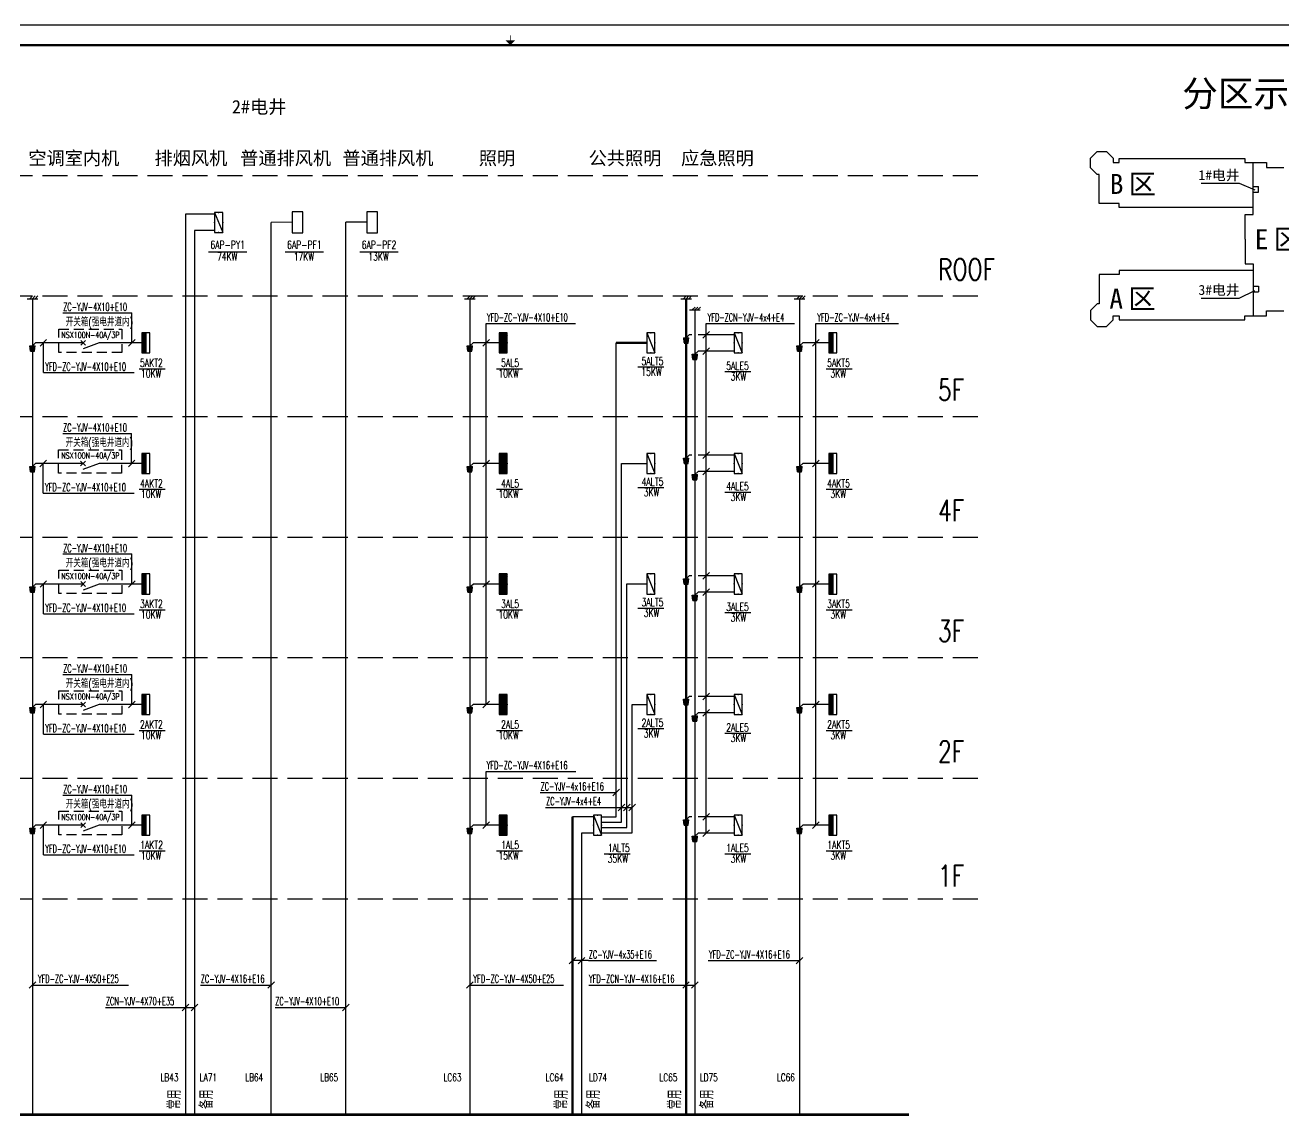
# Model space of a CAD drawing. Extents: x -336391 to 664021, y -458009 to -178412.
# Drawn here: x -171877 to -108973, y -428483 to -373909 of the extents above; entities that cross this region are included whole.
import ezdxf
from ezdxf.enums import TextEntityAlignment as Align

# ---------------------------------------------------------------- set-up
doc = ezdxf.new("R2010")
doc.units = 0
doc.header["$LTSCALE"] = 1000
doc.header["$MEASUREMENT"] = 0
doc.linetypes.add('DASH', pattern=[0.35, 0.25, -0.1])
doc.linetypes.add('DASHED2', pattern=[0.375, 0.25, -0.125])
doc.layers.get('0').update_dxf_attribs({"linetype": 'CONTINUOUS'})
for name, color, linetype in [('A-墙线', 7, 'CONTINUOUS'), ('AXIS', 3, 'CONTINUOUS'), ('EQUIP', 3, 'CONTINUOUS'), ('SIG_TEXT', 7, 'CONTINUOUS'), ('STAIR', 4, 'CONTINUOUS'), ('WALL', 7, 'CONTINUOUS'), ('WIRE-照明', 6, 'CONTINUOUS'), ('图框', 7, 'CONTINUOUS'), ('房间名称', 7, 'CONTINUOUS'), ('电气-文字', 4, 'CONTINUOUS')]:
    doc.layers.add(name, color=color, linetype=linetype)
doc.layers.add('WIRE', color=6, linetype='CONTINUOUS', lineweight=50)
doc.styles.add('_TCH_LABEL', font='COMPLEX', dxfattribs={"bigfont": 'GBCBIG'})
doc.styles.add('HT', font='simhei.ttf')
doc.styles.add('HZ', font='tjromans.shx', dxfattribs={"width": 0.75, "bigfont": 'tjhztxt.shx'})
doc.styles.add('HZTXT', font='tj-romans1.shx', dxfattribs={"width": 0.6, "bigfont": 'hztxt.shx'})
doc.styles.get("Standard").update_dxf_attribs({"font": 'simplex.shx', "bigfont": 'hztxt.shx'})
doc.styles.add('STYLE2', font='')
doc.styles.get('STYLE2').set_extended_font_data('SimSun')

# ---------------------------------------------------------------- blocks, each defined once
blk = doc.blocks.new('$equip$00001416')
for p, q in [((0.75, 0.6), (-0.75, 0.6)), ((-0.75, 0), (0.75, 0.6)), ((-0.75, 0.6), (-0.75, 0)), ((-0.75, 0), (0.75, 0)), ((0.75, 0), (0.75, 0.6))]:
    blk.add_line(p, q)
for p in [(-0.75, 0.3), (0, 0.6), (0, 0), (0.75, 0.3)]:
    blk.add_point(p)
at = {"style": '_TCH_LABEL', "flags": 9}
blk.add_attdef('A', (0, 0), '', height=0.00002, dxfattribs=at)
blk = doc.blocks.new('*X4')
at = {"color": 0}
for p, q in [((-250, 33), (-83, 200)), ((-250, 68), (-118, 200)), ((-250, 104), (-154, 200)), ((-250, 139), (-189, 200)), ((-250, 174), (-224, 200)), ((-247, 0), (-47, 200)), ((-212, 0), (-12, 200)), ((-177, 0), (23, 200)), ((-141, 0), (59, 200)), ((-106, 0), (94, 200)), ((-71, 0), (129, 200)), ((-35, 0), (165, 200)), ((0, 0), (200, 200)), ((35, 0), (235, 200)), ((71, 0), (250, 179)), ((106, 0), (250, 144)), ((141, 0), (250, 109)), ((177, 0), (250, 73)), ((212, 0), (250, 38)), ((247, 0), (250, 3))]:
    blk.add_line(p, q, dxfattribs=at)
blk = doc.blocks.new('$equip$00001421')
for p, q in [((0.75, 0.6), (-0.75, 0.6)), ((-0.75, 0.6), (-0.75, 0)), ((-0.75, 0), (0.75, 0)), ((0.75, 0), (0.75, 0.6))]:
    blk.add_line(p, q)
at = {"const_width": 0.6}
blk.add_lwpolyline([(-0.75, 0.3), (0.75, 0.3)], dxfattribs=at)
for p in [(-0.75, 0.3), (0, 0.6), (0, 0), (0.75, 0.3)]:
    blk.add_point(p)
at = {"xscale": 0.00300000000061118, "yscale": 0.00300000000061118, "zscale": 0.003}
blk.add_blockref('*X4', (0, 0), dxfattribs=at)
at = {"style": '_TCH_LABEL', "flags": 9}
blk.add_attdef('A', (0, 0), '', height=0.00002, dxfattribs=at)
blk = doc.blocks.new('_LINKPT1')
at = {"color": 0}
blk.add_line((0, 0), (0, 0), dxfattribs=at)
blk = doc.blocks.new('1J1E78OP')
for p, q in [((0.775, 0.405), (-0.785, 0.405)), ((-0.785, 0.405), (-0.785, -0.395)), ((0.775, -0.395), (0.775, 0.405)), ((-0.785, -0.395), (0.775, -0.395))]:
    blk.add_line(p, q)
at = {"const_width": 0.04}
blk.add_lwpolyline([(-0.785, 0.405), (-0.785, -0.395), (0.775, -0.395), (0.775, 0.405)], close=True, dxfattribs=at)
at = {"xscale": 0.002, "yscale": 0.002, "zscale": 0.002}
for p in [(-0.785, 0.005), (-0.005, 0.405), (0.775, 0.005), (-0.005, -0.395)]:
    blk.add_blockref('_LINKPT1', p, dxfattribs=at)
at = {"flags": 9}
blk.add_attdef('A', (0, 0), '', height=0.00002, dxfattribs=at)
blk = doc.blocks.new('*X87')
at = {"color": 0}
for p, q in [((-250, 33), (-183, 100)), ((-250, 68), (-218, 100)), ((-247, 0), (-147, 100)), ((-212, 0), (-112, 100)), ((-177, 0), (-77, 100)), ((-141, 0), (-41, 100)), ((-106, 0), (-6, 100)), ((-71, 0), (29, 100)), ((-35, 0), (65, 100)), ((0, 0), (100, 100)), ((35, 0), (135, 100)), ((71, 0), (171, 100)), ((106, 0), (206, 100)), ((141, 0), (241, 100)), ((177, 0), (250, 73)), ((212, 0), (250, 38)), ((247, 0), (250, 3))]:
    blk.add_line(p, q, dxfattribs=at)
blk = doc.blocks.new('_Z1')
at = {"color": 0}
for p, q in [((-0.75, 0.6), (-0.75, 0)), ((0.75, 0.6), (-0.75, 0.6)), ((-0.75, 0.3), (0.75, 0.3)), ((-0.75, 0), (0.75, 0)), ((0.75, 0), (0.75, 0.6))]:
    blk.add_line(p, q, dxfattribs=at)
at = {"color": 0, "const_width": 0.3}
blk.add_lwpolyline([(-0.75, 0.15), (0.75, 0.15)], dxfattribs=at)
at = {"color": 0, "xscale": 0.003, "yscale": 0.003, "zscale": 0.003}
blk.add_blockref('*X87', (0, 0), dxfattribs=at)
at = {"color": 0}
for p in [(-0.75, 0.3), (0, 0.6), (0, 0), (0.75, 0.3)]:
    blk.add_blockref('_LINKPT1', p, dxfattribs=at)
at = {"color": 0, "width": 0.8, "flags": 9}
blk.add_attdef('A', (0, 0), '', height=0.00003, dxfattribs=at)
blk.add_attdef('A', (0, 0), '', height=0.00003, dxfattribs=at)
blk = doc.blocks.new('tk2')
at = {"layer": '图框'}
blk.add_line((118900, 84100), (0, 84100), dxfattribs=at)
at = {"layer": '图框', "const_width": 120}
blk.add_lwpolyline([(117900, 1000), (117900, 83100), (2500, 83100), (2500, 1000)], close=True, dxfattribs=at)
at = {"layer": '图框', "const_width": 30}
blk.add_lwpolyline([(60200, 83350), (60200, 83600)], dxfattribs=at)
at = {"layer": '图框'}
blk.add_solid([(59950, 83350), (60450, 83350), (60200, 83100)], dxfattribs=at)

msp = doc.modelspace()

# ---------------------------------------------------------------- hatches: boundary and pattern name
at = {"layer": 'WIRE-照明'}
h = msp.add_hatch(dxfattribs=at)
h.set_pattern_fill('ANSI31', color=3, scale=133.333333, style=0)
h.set_pattern_definition([(45, (-140790.096, -382173.424), (-9.4280904, 9.4280904), [])])
h.paths.add_polyline_path([(-171651.1, -389926.5), (-171384.5, -389926.5), (-171417.8, -390193.2), (-171617.8, -390193.2)])
h = msp.add_hatch(dxfattribs=at)
h.set_pattern_fill('ANSI31', color=3, scale=133.333333, style=0)
h.set_pattern_definition([(45, (-118924.587, -382173.406), (-9.4280904, 9.4280904), [])])
h.paths.add_polyline_path([(-149785.6, -389926.5), (-149519, -389926.5), (-149552.3, -390193.2), (-149752.3, -390193.2)])
h = msp.add_hatch(dxfattribs=at)
h.set_pattern_fill('ANSI31', color=3, scale=133.333333, style=0)
h.set_pattern_definition([(45, (-108122.713, -381764.565), (-9.4280904, 9.4280904), [])])
h.paths.add_polyline_path([(-138983.7, -389517.7), (-138717.1, -389517.7), (-138750.4, -389784.4), (-138950.4, -389784.4)])
h = msp.add_hatch(dxfattribs=at)
h.set_pattern_fill('ANSI31', color=3, scale=133.333333, style=0)
h.set_pattern_definition([(45, (-102447.66, -382173.44), (-9.4280904, 9.4280904), [])])
h.paths.add_polyline_path([(-133308.7, -389926.6), (-133042, -389926.6), (-133075.4, -390193.2), (-133275.4, -390193.2)])
h = msp.add_hatch(dxfattribs=at)
h.set_pattern_fill('ANSI31', color=3, scale=133.333333, style=0)
h.set_pattern_definition([(45, (-107676.425, -382580.934), (-9.4280904, 9.4280904), [])])
h.paths.add_polyline_path([(-138537.5, -390334.1), (-138270.8, -390334.1), (-138304.1, -390600.7), (-138504.1, -390600.7)])
h = msp.add_hatch(dxfattribs=at)
h.set_pattern_fill('ANSI31', color=3, scale=133.333333, style=0)
h.set_pattern_definition([(45, (-108122.713, -387785.551), (-9.4280904, 9.4280904), [])])
h.paths.add_polyline_path([(-138983.7, -395538.7), (-138717.1, -395538.7), (-138750.4, -395805.3), (-138950.4, -395805.3)])
h = msp.add_hatch(dxfattribs=at)
h.set_pattern_fill('ANSI31', color=3, scale=133.333333, style=0)
h.set_pattern_definition([(45, (-140790.096, -388194.41), (-9.4280904, 9.4280904), [])])
h.paths.add_polyline_path([(-171651.1, -395947.5), (-171384.5, -395947.5), (-171417.8, -396214.2), (-171617.8, -396214.2)])
h = msp.add_hatch(dxfattribs=at)
h.set_pattern_fill('ANSI31', color=3, scale=133.333333, style=0)
h.set_pattern_definition([(45, (-118924.587, -388194.392), (-9.4280904, 9.4280904), [])])
h.paths.add_polyline_path([(-149785.6, -395947.5), (-149519, -395947.5), (-149552.3, -396214.2), (-149752.3, -396214.2)])
h = msp.add_hatch(dxfattribs=at)
h.set_pattern_fill('ANSI31', color=3, scale=133.333333, style=0)
h.set_pattern_definition([(45, (-102447.66, -388194.426), (-9.4280904, 9.4280904), [])])
h.paths.add_polyline_path([(-133308.7, -395947.6), (-133042, -395947.6), (-133075.4, -396214.2), (-133275.4, -396214.2)])
h = msp.add_hatch(dxfattribs=at)
h.set_pattern_fill('ANSI31', color=3, scale=133.333333, style=0)
h.set_pattern_definition([(45, (-107676.425, -388601.92), (-9.4280904, 9.4280904), [])])
h.paths.add_polyline_path([(-138537.5, -396355), (-138270.8, -396355), (-138304.1, -396621.7), (-138504.1, -396621.7)])
h = msp.add_hatch(dxfattribs=at)
h.set_pattern_fill('ANSI31', color=3, scale=133.333333, style=0)
h.set_pattern_definition([(45, (-108122.713, -393806.537), (-9.4280904, 9.4280904), [])])
h.paths.add_polyline_path([(-138983.7, -401559.7), (-138717.1, -401559.7), (-138750.4, -401826.3), (-138950.4, -401826.3)])
h = msp.add_hatch(dxfattribs=at)
h.set_pattern_fill('ANSI31', color=3, scale=133.333333, style=0)
h.set_pattern_definition([(45, (-140790.096, -394215.396), (-9.4280904, 9.4280904), [])])
h.paths.add_polyline_path([(-171651.1, -401968.5), (-171384.5, -401968.5), (-171417.8, -402235.2), (-171617.8, -402235.2)])
h = msp.add_hatch(dxfattribs=at)
h.set_pattern_fill('ANSI31', color=3, scale=133.333333, style=0)
h.set_pattern_definition([(45, (-118924.587, -394215.378), (-9.4280904, 9.4280904), [])])
h.paths.add_polyline_path([(-149785.6, -401968.5), (-149519, -401968.5), (-149552.3, -402235.2), (-149752.3, -402235.2)])
h = msp.add_hatch(dxfattribs=at)
h.set_pattern_fill('ANSI31', color=3, scale=133.333333, style=0)
h.set_pattern_definition([(45, (-107676.425, -394622.906), (-9.4280904, 9.4280904), [])])
h.paths.add_polyline_path([(-138537.5, -402376), (-138270.8, -402376), (-138304.1, -402642.7), (-138504.1, -402642.7)])
h = msp.add_hatch(dxfattribs=at)
h.set_pattern_fill('ANSI31', color=3, scale=133.333333, style=0)
h.set_pattern_definition([(45, (-102447.66, -394215.413), (-9.4280904, 9.4280904), [])])
h.paths.add_polyline_path([(-133308.7, -401968.5), (-133042, -401968.5), (-133075.4, -402235.2), (-133275.4, -402235.2)])
h = msp.add_hatch(dxfattribs=at)
h.set_pattern_fill('ANSI31', color=3, scale=133.333333, style=0)
h.set_pattern_definition([(45, (-108122.713, -399827.523), (-9.4280904, 9.4280904), [])])
h.paths.add_polyline_path([(-138983.7, -407580.6), (-138717.1, -407580.6), (-138750.4, -407847.3), (-138950.4, -407847.3)])
h = msp.add_hatch(dxfattribs=at)
h.set_pattern_fill('ANSI31', color=3, scale=133.333333, style=0)
h.set_pattern_definition([(45, (-140790.096, -400236.382), (-9.4280904, 9.4280904), [])])
h.paths.add_polyline_path([(-171651.1, -407989.5), (-171384.5, -407989.5), (-171417.8, -408256.2), (-171617.8, -408256.2)])
h = msp.add_hatch(dxfattribs=at)
h.set_pattern_fill('ANSI31', color=3, scale=133.333333, style=0)
h.set_pattern_definition([(45, (-118924.587, -400236.365), (-9.4280904, 9.4280904), [])])
h.paths.add_polyline_path([(-149785.6, -407989.5), (-149519, -407989.5), (-149552.3, -408256.2), (-149752.3, -408256.2)])
h = msp.add_hatch(dxfattribs=at)
h.set_pattern_fill('ANSI31', color=3, scale=133.333333, style=0)
h.set_pattern_definition([(45, (-102447.66, -400236.399), (-9.4280904, 9.4280904), [])])
h.paths.add_polyline_path([(-133308.7, -407989.5), (-133042, -407989.5), (-133075.4, -408256.2), (-133275.4, -408256.2)])
h = msp.add_hatch(dxfattribs=at)
h.set_pattern_fill('ANSI31', color=3, scale=133.333333, style=0)
h.set_pattern_definition([(45, (-107676.425, -400643.893), (-9.4280904, 9.4280904), [])])
h.paths.add_polyline_path([(-138537.5, -408397), (-138270.8, -408397), (-138304.1, -408663.7), (-138504.1, -408663.7)])
h = msp.add_hatch(dxfattribs=at)
h.set_pattern_fill('ANSI31', color=3, scale=133.333333, style=0)
h.set_pattern_definition([(45, (-108122.713, -405848.51), (-9.4280904, 9.4280904), [])])
h.paths.add_polyline_path([(-138983.7, -413601.6), (-138717.1, -413601.6), (-138750.4, -413868.3), (-138950.4, -413868.3)])
h = msp.add_hatch(dxfattribs=at)
h.set_pattern_fill('ANSI31', color=3, scale=133.333333, style=0)
h.set_pattern_definition([(45, (-140790.096, -406257.369), (-9.4280904, 9.4280904), [])])
h.paths.add_polyline_path([(-171651.1, -414010.5), (-171384.5, -414010.5), (-171417.8, -414277.2), (-171617.8, -414277.2)])
h = msp.add_hatch(dxfattribs=at)
h.set_pattern_fill('ANSI31', color=3, scale=133.333333, style=0)
h.set_pattern_definition([(45, (-118924.587, -406257.351), (-9.4280904, 9.4280904), [])])
h.paths.add_polyline_path([(-149785.6, -414010.5), (-149519, -414010.5), (-149552.3, -414277.1), (-149752.3, -414277.1)])
h = msp.add_hatch(dxfattribs=at)
h.set_pattern_fill('ANSI31', color=3, scale=133.333333, style=0)
h.set_pattern_definition([(45, (-107676.425, -406664.879), (-9.4280904, 9.4280904), [])])
h.paths.add_polyline_path([(-138537.5, -414418), (-138270.8, -414418), (-138304.1, -414684.7), (-138504.1, -414684.7)])
h = msp.add_hatch(dxfattribs=at)
h.set_pattern_fill('ANSI31', color=3, scale=133.333333, style=0)
h.set_pattern_definition([(45, (-102447.66, -406257.385), (-9.4280904, 9.4280904), [])])
h.paths.add_polyline_path([(-133308.7, -414010.5), (-133042, -414010.5), (-133075.4, -414277.2), (-133275.4, -414277.2)])

# ---------------------------------------------------------------- linework, layer by layer
at = {"layer": 'A-墙线'}
for p, q in [((-110512.6, -383022.7), (-110512.6, -380762.7)), ((-110512.6, -381962.7), (-110242.6, -381962.7)), ((-110512.6, -382242.7), (-110242.6, -382242.7)), ((-110242.6, -382242.7), (-110242.6, -381962.7)), ((-110512.6, -386162.7), (-110512.6, -388422.7)), ((-110512.6, -386942.7), (-110242.6, -386942.7)), ((-110512.6, -387222.7), (-110242.6, -387222.7)), ((-110242.6, -386942.7), (-110242.6, -387222.7))]:
    msp.add_line(p, q, dxfattribs=at)
at = {"layer": 'EQUIP'}
for p, q in [((-168861.1, -389658.6), (-169101.1, -389898.6)), ((-169101.1, -389658.6), (-168861.1, -389898.6)), ((-168181.1, -389778.6), (-168986.8, -390082)), ((-168866.7, -395684.8), (-169106.7, -395924.8)), ((-169106.7, -395684.8), (-168866.7, -395924.8)), ((-168186.7, -395804.8), (-168992.3, -396108.2)), ((-168861.1, -401700.5), (-169101.1, -401940.5)), ((-169101.1, -401700.5), (-168861.1, -401940.5)), ((-168181.1, -401820.5), (-168986.8, -402124)), ((-168861.1, -407721.5), (-169101.1, -407961.5)), ((-169101.1, -407721.5), (-168861.1, -407961.5)), ((-168181.1, -407841.5), (-168986.8, -408144.9)), ((-168861.1, -413742.5), (-169101.1, -413982.5)), ((-169101.1, -413742.5), (-168861.1, -413982.5)), ((-168181.1, -413862.5), (-168986.8, -414165.9))]:
    msp.add_line(p, q, dxfattribs=at)
at = {"layer": 'SIG_TEXT'}
for p, q in [((-162711.6, -385234.5), (-160795.1, -385234.5)), ((-158877.3, -385234.5), (-156960.8, -385234.5)), ((-155147.7, -385232.1), (-153231.2, -385232.1)), ((-169988.4, -388278.9), (-166550.7, -388278.9)), ((-166550.7, -389778.6), (-166550.7, -388278.9)), ((-148838.8, -407841.5), (-148838.8, -388813.7)), ((-148838.8, -388813.7), (-144380, -388813.7)), ((-138013.5, -389534.7), (-137683.5, -389204.7)), ((-137848.5, -414270), (-137848.5, -388813.7)), ((-137848.5, -388813.7), (-133430.3, -388813.7)), ((-132361.8, -413862.5), (-132361.8, -388813.7)), ((-132361.8, -388813.7), (-128228.9, -388813.7)), ((-171134.4, -389943.6), (-170804.4, -389613.6)), ((-170969.4, -391261.4), (-170969.4, -389778.6)), ((-166715.7, -389943.6), (-166385.7, -389613.6)), ((-149003.8, -389943.5), (-148673.8, -389613.6)), ((-132526.8, -389943.6), (-132196.8, -389613.6)), ((-138013.5, -390351.1), (-137683.5, -390021.1)), ((-170969.4, -391261.4), (-166429.2, -391261.4)), ((-166187.6, -391067.3), (-164882.1, -391067.3)), ((-148322.1, -391067.3), (-147016.6, -391067.3)), ((-141261.7, -390977.7), (-139956.2, -390977.7)), ((-136916, -391208), (-135610.5, -391208)), ((-131845.2, -391067.3), (-130539.6, -391067.3)), ((-169994, -394305.2), (-166556.2, -394305.2)), ((-166556.2, -395804.8), (-166556.2, -394305.2)), ((-171140, -395969.8), (-170810, -395639.8)), ((-166721.2, -395969.8), (-166391.3, -395639.8)), ((-149003.8, -395964.5), (-148673.8, -395634.5)), ((-138013.5, -395555.7), (-137683.5, -395225.7)), ((-132526.8, -395964.6), (-132196.8, -395634.6)), ((-170975, -397287.6), (-170975, -395804.8)), ((-138013.5, -396372.1), (-137683.5, -396042.1)), ((-170975, -397287.6), (-166434.8, -397287.6)), ((-166187.6, -397088.3), (-164882.1, -397088.3)), ((-148322.1, -397088.3), (-147016.6, -397088.3)), ((-141261.7, -396998.7), (-139956.2, -396998.7)), ((-136916, -397229), (-135610.5, -397229)), ((-131845.2, -397088.3), (-130539.6, -397088.3)), ((-169988.4, -400320.9), (-166550.7, -400320.9)), ((-166550.7, -401820.5), (-166550.7, -400320.9)), ((-138013.5, -401576.7), (-137683.5, -401246.7)), ((-171134.4, -401985.5), (-170804.4, -401655.5)), ((-170969.4, -403303.3), (-170969.4, -401820.5)), ((-166715.7, -401985.5), (-166385.7, -401655.5)), ((-149003.8, -401985.5), (-148673.8, -401655.5)), ((-132526.8, -401985.5), (-132196.8, -401655.6)), ((-138013.5, -402393), (-137683.5, -402063.1)), ((-166187.6, -403109.3), (-164882.1, -403109.3)), ((-148322.1, -403109.3), (-147016.6, -403109.3)), ((-141261.7, -403019.7), (-139956.2, -403019.7)), ((-131845.2, -403109.3), (-130539.6, -403109.3)), ((-170969.4, -403303.3), (-166429.2, -403303.3)), ((-136916, -403250), (-135610.5, -403250)), ((-169988.4, -406341.9), (-166550.7, -406341.9)), ((-166550.7, -407841.5), (-166550.7, -406341.9)), ((-138013.5, -407597.7), (-137683.5, -407267.7)), ((-171134.4, -408006.5), (-170804.4, -407676.5)), ((-170969.4, -409324.3), (-170969.4, -407841.5)), ((-166715.7, -408006.5), (-166385.7, -407676.5)), ((-149003.8, -408006.5), (-148673.8, -407676.5)), ((-138013.5, -408414), (-137683.5, -408084)), ((-132526.8, -408006.5), (-132196.8, -407676.6)), ((-170969.4, -409324.3), (-166429.2, -409324.3)), ((-166187.6, -409130.3), (-164882.1, -409130.3)), ((-148322.1, -409130.3), (-147016.6, -409130.3)), ((-141261.7, -409040.7), (-139956.2, -409040.7)), ((-136916, -409271), (-135610.5, -409271)), ((-131845.2, -409130.3), (-130539.6, -409130.3)), ((-148838.8, -413862.5), (-148838.8, -411187.5)), ((-148838.8, -411187.5), (-144360.7, -411187.5)), ((-169988.4, -412362.9), (-166550.7, -412362.9)), ((-166550.7, -413862.5), (-166550.7, -412362.9)), ((-146138.8, -412240.6), (-142339.3, -412240.6)), ((-142504.3, -412405.6), (-142174.3, -412075.6)), ((-145867.1, -412983.7), (-142287.3, -412983.7)), ((-142287.3, -412983.7), (-141539.3, -412983.7)), ((-142237.6, -413148.7), (-141907.6, -412818.7)), ((-141971, -413148.7), (-141641, -412818.7)), ((-141704.3, -413148.7), (-141374.3, -412818.7)), ((-171134.4, -414027.5), (-170804.4, -413697.5)), ((-170969.4, -415345.3), (-170969.4, -413862.5)), ((-166715.7, -414027.5), (-166385.7, -413697.5)), ((-149003.8, -414027.5), (-148673.8, -413697.5)), ((-138013.5, -413618.6), (-137683.5, -413288.7)), ((-132526.8, -414027.5), (-132196.8, -413697.5)), ((-138013.5, -414435), (-137683.5, -414105)), ((-166187.6, -415151.3), (-164882.1, -415151.3)), ((-148322.1, -415151.2), (-147016.6, -415151.2)), ((-131845.2, -415151.3), (-130539.6, -415151.3)), ((-170969.4, -415345.3), (-166429.2, -415345.3)), ((-142944.2, -415292), (-141638.6, -415292)), ((-136916, -415292), (-135610.5, -415292)), ((-144690.5, -420798.1), (-144360.5, -420468.1)), ((-143726.9, -420633.1), (-144525.5, -420633.1)), ((-144244.2, -420798.1), (-143914.2, -420468.1)), ((-143726.9, -420633.1), (-140322.5, -420633.1)), ((-137744.3, -420633), (-133175.4, -420633)), ((-133340.3, -420798.1), (-133010.4, -420468.1)), ((-171682.8, -422015.2), (-171352.8, -421685.2)), ((-171517.8, -421850.2), (-166715.2, -421850.2)), ((-163118.7, -421850.2), (-159585.1, -421850.2)), ((-159750.1, -422015.2), (-159420.1, -421685.2)), ((-149817.3, -422015.2), (-149487.3, -421685.2)), ((-149652.3, -421850.2), (-144975.4, -421850.2)), ((-143711.9, -421850.2), (-139204.6, -421850.2)), ((-139204.6, -421850.2), (-138404.1, -421850.2)), ((-139015.4, -422015.2), (-138685.4, -421685.2)), ((-138569.1, -422015.2), (-138239.1, -421685.2)), ((-167859.5, -422972.6), (-163955.8, -422972.6)), ((-164030.8, -423137.6), (-163700.8, -422807.6)), ((-163955.8, -422972.6), (-163419.5, -422972.6)), ((-163584.4, -423137.6), (-163254.5, -422807.6)), ((-159389.1, -422972.6), (-155855.6, -422972.6)), ((-156020.5, -423137.6), (-155690.6, -422807.6))]:
    msp.add_line(p, q, dxfattribs=at)
at = {"layer": 'SIG_TEXT', "linetype": 'DASHED2', "ltscale": 2}
for points in [[(-170198.6, -389088.9), (-167053.9, -389088.9), (-167053.9, -390256.9), (-170198.6, -390256.9)], [(-170204.2, -395115.1), (-167059.5, -395115.1), (-167059.5, -396283.2), (-170204.2, -396283.2)], [(-170198.6, -401130.9), (-167053.9, -401130.9), (-167053.9, -402298.9), (-170198.6, -402298.9)], [(-170198.6, -407151.9), (-167053.9, -407151.9), (-167053.9, -408319.9), (-170198.6, -408319.9)], [(-170198.6, -413172.8), (-167053.9, -413172.8), (-167053.9, -414340.9), (-170198.6, -414340.9)]]:
    msp.add_lwpolyline(points, close=True, dxfattribs=at)
at = {"layer": 'STAIR', "linetype": 'DASH', "ltscale": 5}
for p, q in [((-195509.5, -381413.1), (-123820.1, -381413.1)), ((-195509.5, -381413.1), (-123820.1, -381413.1)), ((-195509.5, -387434.1), (-123820.1, -387434.1)), ((-195509.5, -387434.1), (-123820.1, -387434.1)), ((-195509.5, -393455), (-123820.1, -393455)), ((-195509.5, -393455), (-123820.1, -393455)), ((-195509.5, -399476), (-123820.1, -399476)), ((-195509.5, -405497), (-123820.1, -405497)), ((-195509.5, -411518), (-123820.1, -411518)), ((-195509.5, -417539), (-123820.1, -417539))]:
    msp.add_line(p, q, dxfattribs=at)
at = {"layer": 'WALL'}
for points in [[(-110902.6, -384592.7), (-110902.6, -383362.7), (-110512.6, -383362.7), (-110512.6, -383022.7), (-117202.6, -383022.7), (-117202.6, -382822.7), (-118202.6, -382822.7), (-118202.6, -381362.7), (-118308.9, -381362.7), (-118642.7, -381028.9), (-118642.7, -380556.7), (-118308.7, -380222.7), (-117836.5, -380222.7), (-117502.5, -380556.7), (-117502.5, -380762.7), (-117202.6, -380762.7), (-117202.6, -380562.7), (-110917.6, -380562.7), (-110917.6, -380762.7), (-109842.6, -380762.7), (-109842.6, -381012.7), (-108972.6, -381012.7)], [(-110902.6, -384592.7), (-110902.6, -385822.7), (-110512.6, -385822.7), (-110512.6, -386162.7), (-117202.6, -386162.7), (-117202.6, -386362.7), (-118202.6, -386362.7), (-118202.6, -387822.7), (-118308.9, -387822.7), (-118642.7, -388156.5), (-118642.7, -388628.7), (-118308.7, -388962.7), (-117836.5, -388962.7), (-117502.5, -388628.7), (-117502.5, -388422.7), (-117202.6, -388422.7), (-117202.6, -388622.7), (-110917.6, -388622.7), (-110917.6, -388422.7), (-109842.6, -388422.7), (-109842.6, -388172.7), (-108972.6, -388172.7)]]:
    msp.add_lwpolyline(points, dxfattribs=at)
at = {"layer": 'WIRE'}
for p, q in [((-138850.4, -387575.5), (-138850.4, -428329.9)), ((-140812.9, -389777.9), (-142339.3, -389777.9)), ((-144525.5, -413453.7), (-144525.5, -428329.9))]:
    msp.add_line(p, q, dxfattribs=at)
at = {"layer": 'WIRE-照明'}
for p, q in [((-162407.1, -383348.7), (-163865.8, -383348.7)), ((-163865.8, -383348.7), (-163865.8, -428329.9)), ((-162407.1, -384165.1), (-163419.5, -384165.1)), ((-163419.5, -384165.1), (-163419.5, -428329.9)), ((-158535.2, -383754.5), (-159585.1, -383757.6)), ((-159585.1, -428329.9), (-159585.1, -383757.6)), ((-154805.6, -383752.1), (-155855.6, -383755.2)), ((-155855.6, -428327.5), (-155855.6, -383755.2)), ((-171651.1, -387576.2), (-171509.7, -387434.7)), ((-171517.8, -387576.2), (-171376.4, -387434.7)), ((-171384.5, -387576.2), (-171243, -387434.7)), ((-149785.6, -387576.1), (-149644.2, -387434.7)), ((-149652.3, -387576.1), (-149510.9, -387434.7)), ((-149519, -387576.1), (-149377.5, -387434.7)), ((-138983.7, -387575.5), (-138842.3, -387434.1)), ((-138850.4, -387575.5), (-138709, -387434.1)), ((-138717.1, -387575.5), (-138575.7, -387434.1)), ((-133308.7, -387576.2), (-133167.3, -387434.8)), ((-133175.4, -387576.2), (-133033.9, -387434.8)), ((-133042, -387576.2), (-132900.6, -387434.8)), ((-171784.5, -387576.2), (-171251.1, -387576.2)), ((-171517.8, -387576.2), (-171517.8, -428329.9)), ((-149919, -387576.1), (-149385.6, -387576.1)), ((-149652.3, -387576.1), (-149652.3, -428329.9)), ((-139117.1, -387575.5), (-138583.7, -387575.5)), ((-138537.5, -388128.3), (-138396, -387986.9)), ((-138404.1, -388128.3), (-138262.7, -387986.9)), ((-138270.8, -388128.3), (-138129.4, -387986.9)), ((-133442, -387576.2), (-132908.7, -387576.2)), ((-133175.4, -387576.2), (-133175.4, -428330)), ((-138670.8, -388128.3), (-138137.5, -388128.3)), ((-138404.1, -388128.3), (-138404.1, -428329.9)), ((-138850.4, -389517.7), (-138693.7, -389369.7)), ((-138556.4, -389369.7), (-138693.7, -389369.7)), ((-136437.9, -389369.7), (-138250.3, -389369.7)), ((-171517.8, -389926.5), (-171361, -389778.6)), ((-168981.1, -389778.6), (-171361, -389778.6)), ((-166047.5, -389778.6), (-168181.1, -389778.6)), ((-149652.3, -389926.5), (-149495.5, -389778.5)), ((-148182, -389778.5), (-149495.5, -389778.5)), ((-142339.3, -413455.1), (-142339.3, -389777.9)), ((-133175.4, -389926.6), (-133018.6, -389778.6)), ((-131705.1, -389778.6), (-133018.6, -389778.6)), ((-138404.1, -390334.1), (-138247.4, -390186.1)), ((-136437.9, -390186.1), (-138247.4, -390186.1)), ((-138850.4, -395538.7), (-138693.7, -395390.7)), ((-138556.4, -395390.7), (-138693.7, -395390.7)), ((-136437.9, -395390.7), (-138250.3, -395390.7)), ((-171517.8, -395947.5), (-171361, -395799.6)), ((-168986.7, -395804.8), (-171366.6, -395804.8)), ((-166053.1, -395804.8), (-168186.7, -395804.8)), ((-149652.3, -395947.5), (-149495.5, -395799.5)), ((-148182, -395799.5), (-149495.5, -395799.5)), ((-142072.6, -395798.9), (-140812.9, -395798.9)), ((-142072.6, -413721.7), (-142072.6, -395798.9)), ((-138404.1, -396355), (-138247.4, -396207.1)), ((-136437.9, -396207.1), (-138247.4, -396207.1)), ((-133175.4, -395947.6), (-133018.6, -395799.6)), ((-131705.1, -395799.6), (-133018.6, -395799.6)), ((-171517.8, -401968.5), (-171361, -401820.5)), ((-168981.1, -401820.5), (-171361, -401820.5)), ((-166047.5, -401820.5), (-168181.1, -401820.5)), ((-149652.3, -401968.5), (-149495.5, -401820.5)), ((-148182, -401820.5), (-149495.5, -401820.5)), ((-141806, -401819.9), (-140812.9, -401819.9)), ((-141806, -413988.4), (-141806, -401819.9)), ((-138850.4, -401559.7), (-138693.7, -401411.7)), ((-138556.4, -401411.7), (-138693.7, -401411.7)), ((-136437.9, -401411.7), (-138250.3, -401411.7)), ((-133175.4, -401968.5), (-133018.6, -401820.6)), ((-131705.1, -401820.6), (-133018.6, -401820.6)), ((-138404.1, -402376), (-138247.4, -402228)), ((-136437.9, -402228), (-138247.4, -402228)), ((-138850.4, -407580.6), (-138693.7, -407432.7)), ((-138556.4, -407432.7), (-138693.7, -407432.7)), ((-136437.9, -407432.7), (-138250.3, -407432.7)), ((-171517.8, -407989.5), (-171361, -407841.5)), ((-168981.1, -407841.5), (-171361, -407841.5)), ((-166047.5, -407841.5), (-168181.1, -407841.5)), ((-149652.3, -407989.5), (-149495.5, -407841.5)), ((-148182, -407841.5), (-149495.5, -407841.5)), ((-141539.3, -414255.1), (-141539.3, -407840.8)), ((-141539.3, -407840.9), (-140812.9, -407840.9)), ((-138404.1, -408397), (-138247.4, -408249)), ((-136437.9, -408249), (-138247.4, -408249)), ((-133175.4, -407989.5), (-133018.6, -407841.5)), ((-131705.1, -407841.5), (-133018.6, -407841.5)), ((-171517.8, -414010.5), (-171361, -413862.5)), ((-168981.1, -413862.5), (-171361, -413862.5)), ((-166047.5, -413862.5), (-168181.1, -413862.5)), ((-149652.3, -414010.5), (-149495.5, -413862.5)), ((-148182, -413862.5), (-149495.5, -413862.5)), ((-143466.9, -413453.6), (-144525.5, -413453.6)), ((-143066.9, -413455.1), (-142339.3, -413455.1)), ((-143066.9, -413721.7), (-142072.6, -413721.7)), ((-138850.4, -413601.6), (-138693.7, -413453.7)), ((-138556.4, -413453.7), (-138693.7, -413453.7)), ((-136437.9, -413453.7), (-138250.3, -413453.7)), ((-133175.4, -414010.5), (-133018.6, -413862.5)), ((-131705.1, -413862.5), (-133018.6, -413862.5)), ((-144079.2, -414270), (-144079.2, -428329.9)), ((-143466.9, -414270), (-144079.2, -414270)), ((-143066.9, -413988.4), (-141806, -413988.4)), ((-143066.9, -414255.1), (-141539.3, -414255.1)), ((-138404.1, -414418), (-138247.4, -414270)), ((-136437.9, -414270), (-138247.4, -414270))]:
    msp.add_line(p, q, dxfattribs=at)
at = {"layer": 'WIRE-照明', "color": 3}
for p, q in [((-171651.1, -389926.5), (-171384.5, -389926.5)), ((-171617.8, -390193.2), (-171651.1, -389926.5)), ((-171651.1, -389926.5), (-171384.5, -389926.5)), ((-171417.8, -390193.2), (-171384.5, -389926.5)), ((-149785.6, -389926.5), (-149519, -389926.5)), ((-149752.3, -390193.2), (-149785.6, -389926.5)), ((-149785.6, -389926.5), (-149519, -389926.5)), ((-149552.3, -390193.2), (-149519, -389926.5)), ((-138983.7, -389517.7), (-138717.1, -389517.7)), ((-138950.4, -389784.4), (-138750.4, -389784.4)), ((-138750.4, -389784.4), (-138717.1, -389517.7)), ((-133308.7, -389926.6), (-133042, -389926.6)), ((-133275.4, -390193.2), (-133308.7, -389926.6)), ((-133308.7, -389926.6), (-133042, -389926.6)), ((-133075.4, -390193.2), (-133042, -389926.6)), ((-171617.8, -390193.2), (-171417.8, -390193.2)), ((-149752.3, -390193.2), (-149552.3, -390193.2)), ((-138537.5, -390334.1), (-138270.8, -390334.1)), ((-138504.1, -390600.7), (-138537.5, -390334.1)), ((-138537.5, -390334.1), (-138270.8, -390334.1)), ((-138504.1, -390600.7), (-138304.1, -390600.7)), ((-138304.1, -390600.7), (-138270.8, -390334.1)), ((-133275.4, -390193.2), (-133075.4, -390193.2)), ((-138983.7, -395538.7), (-138717.1, -395538.7)), ((-138750.4, -395805.3), (-138717.1, -395538.7)), ((-171651.1, -395947.5), (-171384.5, -395947.5)), ((-171617.8, -396214.2), (-171651.1, -395947.5)), ((-171651.1, -395947.5), (-171384.5, -395947.5)), ((-171617.8, -396214.2), (-171417.8, -396214.2)), ((-171417.8, -396214.2), (-171384.5, -395947.5)), ((-149785.6, -395947.5), (-149519, -395947.5)), ((-149752.3, -396214.2), (-149785.6, -395947.5)), ((-149785.6, -395947.5), (-149519, -395947.5)), ((-149752.3, -396214.2), (-149552.3, -396214.2)), ((-149552.3, -396214.2), (-149519, -395947.5)), ((-138950.4, -395805.3), (-138750.4, -395805.3)), ((-133308.7, -395947.6), (-133042, -395947.6)), ((-133275.4, -396214.2), (-133308.7, -395947.6)), ((-133308.7, -395947.6), (-133042, -395947.6)), ((-133275.4, -396214.2), (-133075.4, -396214.2)), ((-133075.4, -396214.2), (-133042, -395947.6)), ((-138537.5, -396355), (-138270.8, -396355)), ((-138504.1, -396621.7), (-138537.5, -396355)), ((-138537.5, -396355), (-138270.8, -396355)), ((-138504.1, -396621.7), (-138304.1, -396621.7)), ((-138304.1, -396621.7), (-138270.8, -396355)), ((-138983.7, -401559.7), (-138717.1, -401559.7)), ((-138950.4, -401826.3), (-138983.7, -401559.7)), ((-138950.4, -401826.3), (-138750.4, -401826.3)), ((-138750.4, -401826.3), (-138717.1, -401559.7)), ((-171651.1, -401968.5), (-171384.5, -401968.5)), ((-171617.8, -402235.2), (-171651.1, -401968.5)), ((-171651.1, -401968.5), (-171384.5, -401968.5)), ((-171617.8, -402235.2), (-171417.8, -402235.2)), ((-171417.8, -402235.2), (-171384.5, -401968.5)), ((-149785.6, -401968.5), (-149519, -401968.5)), ((-149752.3, -402235.2), (-149785.6, -401968.5)), ((-149785.6, -401968.5), (-149519, -401968.5)), ((-149752.3, -402235.2), (-149552.3, -402235.2)), ((-149552.3, -402235.2), (-149519, -401968.5)), ((-138537.5, -402376), (-138270.8, -402376)), ((-138504.1, -402642.7), (-138537.5, -402376)), ((-138537.5, -402376), (-138270.8, -402376)), ((-138304.1, -402642.7), (-138270.8, -402376)), ((-133308.7, -401968.5), (-133042, -401968.5)), ((-133275.4, -402235.2), (-133308.7, -401968.5)), ((-133308.7, -401968.5), (-133042, -401968.5)), ((-133275.4, -402235.2), (-133075.4, -402235.2)), ((-133075.4, -402235.2), (-133042, -401968.5)), ((-138504.1, -402642.7), (-138304.1, -402642.7)), ((-138950.4, -407847.3), (-138983.7, -407580.6)), ((-138983.7, -407580.6), (-138717.1, -407580.6)), ((-138750.4, -407847.3), (-138717.1, -407580.6)), ((-171651.1, -407989.5), (-171384.5, -407989.5)), ((-171617.8, -408256.2), (-171651.1, -407989.5)), ((-171651.1, -407989.5), (-171384.5, -407989.5)), ((-171417.8, -408256.2), (-171384.5, -407989.5)), ((-149785.6, -407989.5), (-149519, -407989.5)), ((-149752.3, -408256.2), (-149785.6, -407989.5)), ((-149785.6, -407989.5), (-149519, -407989.5)), ((-149552.3, -408256.2), (-149519, -407989.5)), ((-138950.4, -407847.3), (-138750.4, -407847.3)), ((-133308.7, -407989.5), (-133042, -407989.5)), ((-133275.4, -408256.2), (-133308.7, -407989.5)), ((-133308.7, -407989.5), (-133042, -407989.5)), ((-133075.4, -408256.2), (-133042, -407989.5)), ((-171617.8, -408256.2), (-171417.8, -408256.2)), ((-149752.3, -408256.2), (-149552.3, -408256.2)), ((-138537.5, -408397), (-138270.8, -408397)), ((-138504.1, -408663.7), (-138537.5, -408397)), ((-138537.5, -408397), (-138270.8, -408397)), ((-138504.1, -408663.7), (-138304.1, -408663.7)), ((-138304.1, -408663.7), (-138270.8, -408397)), ((-133275.4, -408256.2), (-133075.4, -408256.2)), ((-138983.7, -413601.6), (-138717.1, -413601.6)), ((-138950.4, -413868.3), (-138983.7, -413601.6)), ((-138950.4, -413868.3), (-138750.4, -413868.3)), ((-138750.4, -413868.3), (-138717.1, -413601.6)), ((-171651.1, -414010.5), (-171384.5, -414010.5)), ((-171617.8, -414277.2), (-171651.1, -414010.5)), ((-171651.1, -414010.5), (-171384.5, -414010.5)), ((-171617.8, -414277.2), (-171417.8, -414277.2)), ((-171417.8, -414277.2), (-171384.5, -414010.5)), ((-149785.6, -414010.5), (-149519, -414010.5)), ((-149752.3, -414277.1), (-149785.6, -414010.5)), ((-149785.6, -414010.5), (-149519, -414010.5)), ((-149752.3, -414277.1), (-149552.3, -414277.1)), ((-149552.3, -414277.1), (-149519, -414010.5)), ((-138537.5, -414418), (-138270.8, -414418)), ((-138504.1, -414684.7), (-138537.5, -414418)), ((-138537.5, -414418), (-138270.8, -414418)), ((-138304.1, -414684.7), (-138270.8, -414418)), ((-133308.7, -414010.5), (-133042, -414010.5)), ((-133275.4, -414277.2), (-133308.7, -414010.5)), ((-133308.7, -414010.5), (-133042, -414010.5)), ((-133275.4, -414277.2), (-133075.4, -414277.2)), ((-133075.4, -414277.2), (-133042, -414010.5)), ((-138504.1, -414684.7), (-138304.1, -414684.7))]:
    msp.add_line(p, q, dxfattribs=at)
at = {"layer": 'WIRE-照明', "const_width": 133.3}
msp.add_lwpolyline([(-193403.8, -428329.9), (-127710.8, -428329.9)], dxfattribs=at)
at = {"layer": '房间名称'}
for p, q in [((-113111.9, -381804.4), (-111209.6, -381804.4)), ((-111209.6, -381804.4), (-110422.3, -382127.6)), ((-111209.6, -387537), (-110422.3, -387160.2)), ((-113111.9, -387537), (-111209.6, -387537))]:
    msp.add_line(p, q, dxfattribs=at)

# ---------------------------------------------------------------- block references
at = {"layer": 'A-墙线'}
msp.add_blockref('tk2', (-207836.3, -458008.9), dxfattribs=at)
at = {"layer": 'EQUIP', "xscale": 666.6666666665988, "yscale": 666.6666666665988, "rotation": 270}
for name, p, zscale in [('$equip$00001416', (-162407.1, -383756.9), 666.6666666666667), ('1J1E78OP', (-158271.6, -383757.6), 666.6666666665988), ('1J1E78OP', (-154542, -383755.2), 666.6666666665988), ('_Z1', (-166047.5, -389778.6), 666.6666666665988), ('$equip$00001421', (-148182, -389778.5), 666.6666666666667), ('$equip$00001416', (-140812.9, -389777.9), 666.6666666665988), ('$equip$00001416', (-136437.9, -389777.9), 666.6666666666667), ('_Z1', (-131705.1, -389778.6), 666.6666666665988), ('_Z1', (-166047.5, -395799.6), 666.6666666665988), ('$equip$00001421', (-148182, -395799.5), 666.6666666666667), ('$equip$00001416', (-140812.9, -395798.9), 666.6666666665988), ('$equip$00001416', (-136437.9, -395798.9), 666.6666666666667), ('_Z1', (-131705.1, -395799.6), 666.6666666665988), ('_Z1', (-166047.5, -401820.5), 666.6666666665988), ('$equip$00001421', (-148182, -401820.5), 666.6666666666667), ('$equip$00001416', (-140812.9, -401819.9), 666.6666666665988), ('$equip$00001416', (-136437.9, -401819.9), 666.6666666666667), ('_Z1', (-131705.1, -401820.6), 666.6666666665988), ('_Z1', (-166047.5, -407841.5), 666.6666666665988), ('$equip$00001421', (-148182, -407841.5), 666.6666666666667), ('$equip$00001416', (-140812.9, -407840.9), 666.6666666665988), ('$equip$00001416', (-136437.9, -407840.9), 666.6666666666667), ('_Z1', (-131705.1, -407841.5), 666.6666666665988), ('_Z1', (-166047.5, -413862.5), 666.6666666665988), ('$equip$00001421', (-148182, -413862.5), 666.6666666666667), ('_Z1', (-131705.1, -413862.5), 666.6666666665988), ('$equip$00001416', (-143466.9, -413861.8), 666.6666666666667), ('$equip$00001416', (-136437.9, -413861.8), 666.6666666666667)]:
    msp.add_blockref(name, p, dxfattribs=dict(at, zscale=zscale))

# ---------------------------------------------------------------- texts
at = {"layer": 'AXIS', "color": 7, "style": 'HZ', "width": 0.75}
for s, p in [('ROOF', (-126256.3, -386637.8)), ('5F', (-126256.3, -392658.8)), ('4F', (-126256.3, -398679.8)), ('3F', (-126256.3, -404700.7)), ('2F', (-126256.3, -410721.7)), ('1F', (-126256.3, -416925.6))]:
    msp.add_text(s, height=1066.67, dxfattribs=at).set_placement(p)
at = {"layer": 'SIG_TEXT', "color": 7, "style": 'STYLE2'}
for s, p in [('2#电井', (-161544.8, -378316.5)), ('空调室内机', (-171720, -380881.8)), ('排烟风机', (-165413, -380881.8)), ('普通排风机', (-161131.3, -380881.8)), ('普通排风机', (-156019.3, -380881.8)), ('照明', (-149205, -380881.8)), ('公共照明 ', (-143715, -380881.8)), ('应急照明 ', (-139098.8, -380881.8))]:
    msp.add_text(s, height=666.67, dxfattribs=at).set_placement(p)
at = {"layer": 'SIG_TEXT'}
for s, style, width, p in [('6AP-PY1', 'HZ', 0.7, (-162620.1, -385077.8)), ('6AP-PF1', 'HZ', 0.7, (-158785.7, -385077.8)), ('6AP-PF2', 'HZ', 0.7, (-155056.2, -385075.4)), ('ZC-YJV-4X10+E10', 'HZ', 0.6, (-169975.6, -388182.4)), ('开关箱(强电井道内)', 'HZTXT', 0.7, (-169849.5, -388943.7, -4074.5)), ('YFD-ZC-YJV-4X10+E10', 'HZ', 0.6, (-148801.9, -388702.6)), ('YFD-ZCN-YJV-4x4+E4', 'HZ', 0.6, (-137769.5, -388702.7)), ('YFD-ZC-YJV-4x4+E4', 'HZ', 0.6, (-132282.9, -388702.7)), ('5AKT2', 'HZ', 0.7, (-166139.3, -390971.9)), ('5AL5', 'HZ', 0.7, (-148091.5, -390971.9)), ('5ALT5', 'HZ', 0.7, (-141071.1, -390888.4)), ('5AKT5', 'HZ', 0.7, (-131796.9, -390971.9)), ('YFD-ZC-YJV-4X10+E10', 'HZ', 0.6, (-170878.4, -391164.8)), ('5ALE5', 'HZ', 0.7, (-136840.5, -391118.7)), ('ZC-YJV-4X10+E10', 'HZ', 0.6, (-169981.2, -394208.6)), ('开关箱(强电井道内)', 'HZTXT', 0.7, (-169855.1, -394969.9, -4074.5)), ('YFD-ZC-YJV-4X10+E10', 'HZ', 0.6, (-170883.9, -397191.1)), ('4AKT2', 'HZ', 0.7, (-166139.3, -396992.9)), ('4AL5', 'HZ', 0.7, (-148091.5, -396992.9)), ('4ALT5', 'HZ', 0.7, (-141071.1, -396909.4)), ('4ALE5', 'HZ', 0.7, (-136840.5, -397139.7)), ('4AKT5', 'HZ', 0.7, (-131796.9, -396992.9)), ('ZC-YJV-4X10+E10', 'HZ', 0.6, (-169975.6, -400224.3)), ('开关箱(强电井道内)', 'HZTXT', 0.7, (-169849.5, -400985.6, -4074.5)), ('3ALT5', 'HZ', 0.7, (-141071.1, -402930.3)), ('YFD-ZC-YJV-4X10+E10', 'HZ', 0.6, (-170878.4, -403206.8)), ('3AKT2', 'HZ', 0.7, (-166139.3, -403013.9)), ('3AL5', 'HZ', 0.7, (-148091.5, -403013.9)), ('3ALE5', 'HZ', 0.7, (-136840.5, -403160.7)), ('3AKT5', 'HZ', 0.7, (-131796.9, -403013.9)), ('ZC-YJV-4X10+E10', 'HZ', 0.6, (-169975.6, -406245.3)), ('开关箱(强电井道内)', 'HZTXT', 0.7, (-169849.5, -407006.6, -4074.5)), ('YFD-ZC-YJV-4X10+E10', 'HZ', 0.6, (-170878.4, -409227.8)), ('2AKT2', 'HZ', 0.7, (-166139.3, -409034.9)), ('2AL5', 'HZ', 0.7, (-148091.5, -409034.9)), ('2ALT5', 'HZ', 0.7, (-141071.1, -408951.3)), ('2ALE5', 'HZ', 0.7, (-136840.5, -409181.6)), ('2AKT5', 'HZ', 0.7, (-131796.9, -409034.9)), ('YFD-ZC-YJV-4X16+E16', 'HZ', 0.6, (-148812.8, -411076.5)), ('ZC-YJV-4X10+E10', 'HZ', 0.6, (-169975.6, -412266.3)), ('ZC-YJV-4x16+E16', 'HZ', 0.6, (-146112.8, -412129.6)), ('开关箱(强电井道内)', 'HZTXT', 0.7, (-169849.5, -413027.6, -4074.5)), ('ZC-YJV-4x4+E4', 'HZ', 0.6, (-145841.1, -412872.7)), ('YFD-ZC-YJV-4X10+E10', 'HZ', 0.6, (-170878.4, -415248.8)), ('1AKT2', 'HZ', 0.7, (-166129.1, -415055.9)), ('1AL5', 'HZ', 0.7, (-148091.5, -415055.9)), ('1ALT5', 'HZ', 0.7, (-142753.6, -415202.6)), ('1ALE5', 'HZ', 0.7, (-136840.5, -415202.6)), ('1AKT5', 'HZ', 0.7, (-131786.7, -415055.9)), ('ZC-YJV-4x35+E16', 'HZ', 0.6, (-143711.6, -420522.1)), ('YFD-ZC-YJV-4X16+E16', 'HZ', 0.6, (-137703.5, -420522)), ('YFD-ZC-YJV-4X50+E25', 'HZ', 0.6, (-171243.4, -421739.2)), ('ZC-YJV-4X16+E16', 'HZ', 0.6, (-163103, -421739.2)), ('YFD-ZC-YJV-4X50+E25', 'HZ', 0.6, (-149473.3, -421739.2)), ('YFD-ZCN-YJV-4X16+E16', 'HZ', 0.6, (-143696.1, -421739.2)), ('ZCN-YJV-4X70+E35', 'HZ', 0.6, (-167844.2, -422861.6)), ('ZC-YJV-4X10+E10', 'HZ', 0.6, (-159373.4, -422861.6))]:
    msp.add_text(s, height=400, dxfattribs=dict(at, style=style, width=width)).set_placement(p)
at = {"layer": 'SIG_TEXT', "style": 'HZ', "width": 0.7}
for s, p in [('74KW', (-161780.2, -385469.8)), ('17KW', (-157945.8, -385469.8)), ('13KW', (-154216.3, -385467.4)), ('10KW', (-165583.2, -391302.6)), ('10KW', (-147717.7, -391302.6)), ('15KW', (-140573.8, -391218.3)), ('3KW', (-136228.1, -391448.6)), ('3KW', (-131240.8, -391302.6)), ('10KW', (-165583.2, -397323.6)), ('10KW', (-147717.7, -397323.5)), ('3KW', (-140573.8, -397239.3)), ('3KW', (-136228.1, -397469.6)), ('3KW', (-131240.8, -397323.6)), ('10KW', (-165583.2, -403344.5)), ('10KW', (-147717.7, -403344.5)), ('3KW', (-140573.8, -403260.2)), ('3KW', (-131240.8, -403344.6)), ('3KW', (-136228.1, -403490.5)), ('10KW', (-165583.2, -409365.5)), ('10KW', (-147717.7, -409365.5)), ('3KW', (-140573.8, -409281.2)), ('3KW', (-136228.1, -409511.5)), ('3KW', (-131240.8, -409365.6)), ('10KW', (-165583.2, -415386.5)), ('15KW', (-147717.7, -415386.5)), ('35KW', (-142256.2, -415532.5)), ('3KW', (-136228.1, -415532.5)), ('3KW', (-131240.8, -415386.5))]:
    msp.add_text(s, height=400, dxfattribs=at).set_placement(p, align=Align.MIDDLE)
for p in [(-168615.3, -389531.1), (-168620.9, -395557.3), (-168615.3, -401573), (-168615.3, -407594), (-168615.3, -413615)]:
    msp.add_text('NSX100N-40A/3P', height=300, dxfattribs=at).set_placement(p, align=Align.CENTER)
for s, p in [('常用', (-164098.5, -428043.4)), ('备用', (-162491.6, -428043.4)), ('常用', (-144758.2, -428043.5)), ('备用', (-143151.3, -428043.5)), ('常用', (-139083.1, -428043.5)), ('备用', (-137476.2, -428043.5))]:
    msp.add_text(s, height=666.67, rotation=90, dxfattribs=at).set_placement(p)
at = {"layer": '房间名称', "style": 'HT'}
for s, height, p in [('分区示意图', 1306.96, (-114052.8, -377976.6)), ('1#电井', 500, (-113239.3, -381649)), ('B', 1000, (-117666.6, -382339.3)), ('区', 1000, (-116721.5, -382339.3)), ('E', 1000, (-110427, -385097.3)), ('区', 1000, (-109481.9, -385097.3)), ('3#电井', 500, (-113239.3, -387381.6)), ('A', 1000, (-117690.2, -388071)), ('区', 1000, (-116745.1, -388071))]:
    msp.add_text(s, height=height, dxfattribs=at).set_placement(p)
at = {"layer": '电气-文字', "style": 'HZ', "width": 0.7}
for s, p in [('LB43', (-165115, -426658.1)), ('LA71', (-163155.8, -426658.1)), ('LB64', (-160882.7, -426658.1)), ('LB65', (-157134.4, -426658.1)), ('LC63', (-150972.2, -426658.1)), ('LC64', (-145866.1, -426658.1)), ('LD74', (-143695.6, -426658.1)), ('LC65', (-140180.3, -426658.1)), ('LD75', (-138162.7, -426658.1)), ('LC66', (-134306.3, -426658.1))]:
    msp.add_text(s, height=384, dxfattribs=at).set_placement(p)

doc.saveas('drawing.dxf')
